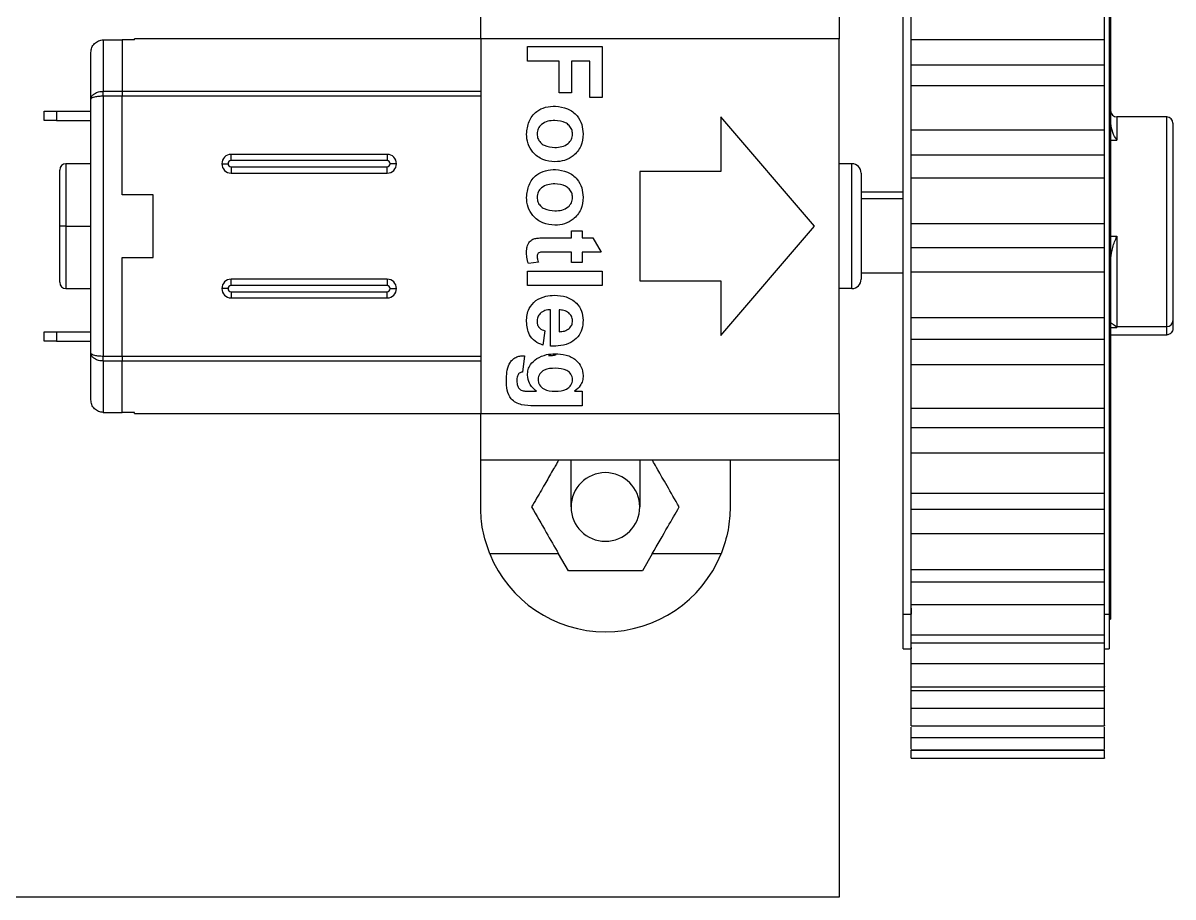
# Model space of a CAD drawing. Extents: x 1562220 to 1629450, y 100537 to 109840.
# Drawn here: x 1626443.23 to 1626480.1, y 100971.45 to 100999.46 of the extents above; entities that cross this region are included whole.
import ezdxf

# ---------------------------------------------------------------- set-up
doc = ezdxf.new("R2010")
doc.units = 0
doc.header["$LTSCALE"] = 1500
doc.header["$MEASUREMENT"] = 0
doc.layers.get('0').update_dxf_attribs({"linetype": 'CONTINUOUS'})

# ---------------------------------------------------------------- blocks, each defined once
blk = doc.blocks.new('robot')
at = {"color": 7, "linetype": 'Continuous', "lineweight": 25}
for p, q in [((1626371.47, 100587.979), (1626371.47, 100613.969)), ((1626378.07, 100613.969), (1626378.07, 100587.979)), ((1626378.12, 100613.019), (1626378.12, 100588.851)), ((1626357.92, 100606.419), (1626357.92, 100607.919)), ((1626369.42, 100607.919), (1626369.42, 100606.419)), ((1626345.82, 100606.389), (1626345.82, 100604.742)), ((1626345.82, 100606.389), (1626346.42, 100606.389)), ((1626346.42, 100606.389), (1626346.42, 100604.742)), ((1626346.82, 100606.389), (1626346.42, 100606.389)), ((1626357.92, 100606.419), (1626346.82, 100606.419)), ((1626346.82, 100606.389), (1626346.82, 100606.419)), ((1626357.92, 100606.419), (1626357.92, 100594.419)), ((1626369.42, 100606.419), (1626357.92, 100606.419)), ((1626369.42, 100594.419), (1626369.42, 100606.419)), ((1626371.72, 100606.404), (1626377.92, 100606.404)), ((1626345.42, 100604.484), (1626345.42, 100605.987)), ((1626359.42, 100606.173), (1626361.82, 100606.173)), ((1626359.42, 100605.712), (1626359.42, 100606.173)), ((1626361.82, 100606.173), (1626361.82, 100604.542)), ((1626360.436, 100605.712), (1626359.42, 100605.712)), ((1626360.436, 100604.696), (1626360.436, 100605.712)), ((1626361.42, 100605.712), (1626360.836, 100605.712)), ((1626360.836, 100605.712), (1626360.836, 100604.696)), ((1626361.42, 100604.542), (1626361.42, 100605.712)), ((1626371.72, 100605.591), (1626377.92, 100605.591)), ((1626345.82, 100604.583), (1626345.82, 100604.742)), ((1626345.82, 100604.742), (1626346.42, 100604.742)), ((1626346.42, 100604.742), (1626346.42, 100604.583)), ((1626371.72, 100604.931), (1626377.92, 100604.931)), ((1626345.42, 100604.484), (1626345.431, 100604.545)), ((1626345.431, 100604.508), (1626345.42, 100604.484)), ((1626345.42, 100604.484), (1626345.431, 100604.508)), ((1626345.42, 100596.354), (1626345.42, 100604.484)), ((1626345.82, 100604.583), (1626345.82, 100596.255)), ((1626346.42, 100604.583), (1626345.82, 100604.583)), ((1626346.42, 100601.419), (1626346.42, 100604.583)), ((1626360.836, 100604.696), (1626360.436, 100604.696)), ((1626361.82, 100604.542), (1626361.42, 100604.542)), ((1626343.92, 100603.808), (1626343.92, 100604.108)), ((1626343.92, 100604.108), (1626344.32, 100604.108)), ((1626344.32, 100604.108), (1626344.32, 100603.808)), ((1626344.32, 100604.108), (1626345.42, 100604.108)), ((1626344.32, 100603.808), (1626343.92, 100603.808)), ((1626344.32, 100603.808), (1626345.42, 100603.808)), ((1626365.62, 100603.919), (1626365.62, 100602.169)), ((1626368.62, 100600.419), (1626365.62, 100603.919)), ((1626379.92, 100603.919), (1626378.32, 100603.919)), ((1626380.12, 100603.719), (1626380.12, 100597.39)), ((1626371.72, 100603.502), (1626377.92, 100603.502)), ((1626354.92, 100602.719), (1626349.92, 100602.719)), ((1626349.92, 100602.519), (1626349.92, 100602.719)), ((1626354.92, 100602.519), (1626349.92, 100602.519)), ((1626354.92, 100602.719), (1626354.92, 100602.519)), ((1626371.72, 100602.7), (1626377.92, 100602.7)), ((1626344.42, 100600.419), (1626344.42, 100602.219)), ((1626345.42, 100602.419), (1626344.62, 100602.419)), ((1626349.62, 100602.419), (1626349.82, 100602.419)), ((1626349.92, 100602.319), (1626354.92, 100602.319)), ((1626349.92, 100602.319), (1626349.92, 100602.119)), ((1626354.92, 100602.119), (1626354.92, 100602.319)), ((1626355.22, 100602.419), (1626355.02, 100602.419)), ((1626363.02, 100602.169), (1626363.02, 100598.669)), ((1626365.62, 100602.169), (1626363.02, 100602.169)), ((1626369.82, 100602.419), (1626369.42, 100602.419)), ((1626369.82, 100598.419), (1626369.82, 100602.419)), ((1626349.92, 100602.119), (1626354.92, 100602.119)), ((1626370.12, 100602.119), (1626370.12, 100598.719)), ((1626371.72, 100601.966), (1626377.92, 100601.966)), ((1626347.42, 100601.419), (1626346.42, 100601.419)), ((1626347.42, 100599.419), (1626347.42, 100601.419)), ((1626370.12, 100601.522), (1626371.47, 100601.522)), ((1626370.12, 100601.307), (1626371.47, 100601.307)), ((1626344.62, 100600.419), (1626344.42, 100600.419)), ((1626344.42, 100598.619), (1626344.42, 100600.419)), ((1626344.62, 100600.419), (1626345.42, 100600.419)), ((1626365.62, 100596.919), (1626368.62, 100600.419)), ((1626371.72, 100600.501), (1626377.92, 100600.501)), ((1626360.059, 100600.05), (1626360.836, 100600.05)), ((1626360.836, 100600.05), (1626360.836, 100600.265)), ((1626360.836, 100600.265), (1626361.174, 100600.265)), ((1626361.174, 100600.265), (1626361.174, 100600.05)), ((1626361.174, 100600.05), (1626361.512, 100600.05)), ((1626361.512, 100600.05), (1626361.789, 100599.589)), ((1626378.32, 100600.094), (1626378.32, 100597.206)), ((1626360.836, 100599.589), (1626360.082, 100599.589)), ((1626360.836, 100599.25), (1626360.836, 100599.589)), ((1626361.174, 100599.589), (1626361.174, 100599.25)), ((1626361.789, 100599.589), (1626361.174, 100599.589)), ((1626371.72, 100599.736), (1626377.92, 100599.736)), ((1626346.42, 100599.419), (1626347.42, 100599.419)), ((1626346.42, 100596.255), (1626346.42, 100599.419)), ((1626359.772, 100599.265), (1626359.45, 100599.219)), ((1626361.174, 100599.25), (1626360.836, 100599.25)), ((1626359.42, 100598.973), (1626361.82, 100598.973)), ((1626359.42, 100598.512), (1626359.42, 100598.973)), ((1626361.82, 100598.973), (1626361.82, 100598.512)), ((1626370.12, 100598.919), (1626371.47, 100598.919)), ((1626371.72, 100598.952), (1626377.92, 100598.952)), ((1626354.92, 100598.719), (1626349.92, 100598.719)), ((1626349.92, 100598.519), (1626349.92, 100598.719)), ((1626354.92, 100598.519), (1626349.92, 100598.519)), ((1626354.92, 100598.719), (1626354.92, 100598.519)), ((1626361.82, 100598.512), (1626359.42, 100598.512)), ((1626363.02, 100598.669), (1626365.62, 100598.669)), ((1626365.62, 100598.669), (1626365.62, 100596.919)), ((1626344.62, 100598.419), (1626345.42, 100598.419)), ((1626349.82, 100598.419), (1626349.62, 100598.419)), ((1626349.92, 100598.319), (1626354.92, 100598.319)), ((1626349.92, 100598.319), (1626349.92, 100598.119)), ((1626349.92, 100598.119), (1626354.92, 100598.119)), ((1626354.92, 100598.119), (1626354.92, 100598.319)), ((1626355.02, 100598.419), (1626355.22, 100598.419)), ((1626369.82, 100598.419), (1626369.42, 100598.419)), ((1626360.159, 100596.573), (1626360.159, 100597.742)), ((1626360.436, 100597.734), (1626360.436, 100597.035)), ((1626371.72, 100597.497), (1626377.92, 100597.497)), ((1626380.12, 100597.39), (1626380.12, 100597.14)), ((1626343.92, 100596.73), (1626343.92, 100597.03)), ((1626343.92, 100597.03), (1626344.32, 100597.03)), ((1626344.32, 100597.03), (1626344.32, 100596.73)), ((1626344.32, 100597.03), (1626345.42, 100597.03)), ((1626359.974, 100597.065), (1626359.912, 100596.604)), ((1626378.32, 100597.206), (1626379.92, 100597.206)), ((1626378.32, 100597.206), (1626378.32, 100597.175)), ((1626379.92, 100596.937), (1626379.92, 100597.206)), ((1626344.32, 100596.73), (1626343.92, 100596.73)), ((1626344.32, 100596.73), (1626345.42, 100596.73)), ((1626371.72, 100596.795), (1626377.92, 100596.795)), ((1626378.12, 100596.937), (1626379.92, 100596.937)), ((1626345.42, 100596.354), (1626345.431, 100596.331)), ((1626345.431, 100596.294), (1626345.42, 100596.354)), ((1626345.42, 100594.851), (1626345.42, 100596.354)), ((1626345.82, 100596.255), (1626346.42, 100596.255)), ((1626345.82, 100596.097), (1626345.82, 100596.255)), ((1626346.42, 100596.255), (1626346.42, 100596.097)), ((1626359.328, 100596.265), (1626359.266, 100595.742)), ((1626346.42, 100596.097), (1626345.82, 100596.097)), ((1626345.82, 100596.097), (1626345.82, 100594.45)), ((1626346.42, 100594.45), (1626346.42, 100596.097)), ((1626371.72, 100595.984), (1626377.92, 100595.984)), ((1626359.461, 100595.127), (1626359.713, 100595.127)), ((1626360.933, 100595.127), (1626361.174, 100595.127)), ((1626361.174, 100595.127), (1626361.174, 100594.665)), ((1626345.82, 100594.45), (1626346.42, 100594.45)), ((1626346.82, 100594.45), (1626346.42, 100594.45)), ((1626346.82, 100594.419), (1626346.82, 100594.45)), ((1626346.82, 100594.419), (1626357.92, 100594.419)), ((1626357.92, 100594.419), (1626369.42, 100594.419)), ((1626357.92, 100592.919), (1626357.92, 100594.419)), ((1626361.174, 100594.665), (1626359.623, 100594.665)), ((1626369.42, 100594.419), (1626369.42, 100592.919)), ((1626371.72, 100594.587), (1626377.92, 100594.587)), ((1626371.72, 100593.969), (1626377.92, 100593.969)), ((1626369.42, 100592.919), (1626357.92, 100592.919)), ((1626357.92, 100591.419), (1626357.92, 100592.919)), ((1626360.82, 100591.419), (1626360.82, 100592.919)), ((1626363.02, 100592.919), (1626363.02, 100591.419)), ((1626365.92, 100592.919), (1626365.92, 100591.419)), ((1626369.42, 100592.919), (1626369.42, 100578.919)), ((1626371.72, 100593.159), (1626377.92, 100593.159)), ((1626371.72, 100591.865), (1626377.92, 100591.865)), ((1626371.72, 100591.351), (1626377.92, 100591.351)), ((1626371.72, 100590.567), (1626377.92, 100590.567)), ((1626360.419, 100589.919), (1626358.212, 100589.919)), ((1626360.737, 100589.369), (1626360.419, 100589.919)), ((1626363.421, 100589.919), (1626363.104, 100589.369)), ((1626365.628, 100589.919), (1626363.421, 100589.919)), ((1626363.104, 100589.369), (1626360.737, 100589.369)), ((1626371.72, 100589.417), (1626377.92, 100589.417)), ((1626371.72, 100589.025), (1626377.92, 100589.025)), ((1626378.07, 100588.851), (1626378.12, 100588.851)), ((1626378.12, 100588.851), (1626378.12, 100587.819)), ((1626371.72, 100588.292), (1626377.92, 100588.292)), ((1626371.72, 100588.176), (1626371.72, 100587.979)), ((1626371.72, 100587.979), (1626371.72, 100588.153)), ((1626371.47, 100587.979), (1626371.72, 100587.979)), ((1626371.47, 100586.869), (1626371.47, 100587.979)), ((1626378.07, 100587.979), (1626378.07, 100586.869)), ((1626378.07, 100587.819), (1626378.12, 100587.819)), ((1626371.72, 100587.323), (1626377.92, 100587.323)), ((1626371.72, 100587.065), (1626377.92, 100587.065)), ((1626371.47, 100586.869), (1626371.72, 100586.869)), ((1626371.72, 100586.916), (1626371.72, 100586.869)), ((1626371.72, 100586.869), (1626371.72, 100586.899)), ((1626377.92, 100586.869), (1626378.07, 100586.869)), ((1626371.72, 100586.407), (1626377.92, 100586.407)), ((1626371.72, 100585.654), (1626377.92, 100585.654)), ((1626371.72, 100585.534), (1626377.92, 100585.534)), ((1626371.72, 100584.972), (1626377.92, 100584.972)), ((1626371.72, 100584.406), (1626377.92, 100584.406)), ((1626371.72, 100584.034), (1626377.92, 100584.034)), ((1626371.72, 100583.636), (1626377.92, 100583.636)), ((1626371.72, 100583.622), (1626377.92, 100583.622)), ((1626371.72, 100583.369), (1626377.92, 100583.369)), ((1626369.42, 100578.919), (1626309.42, 100578.919))]:
    blk.add_line(p, q, dxfattribs=at)
at = {"color": 8, "linetype": 'Continuous', "lineweight": 25}
for p, q in [((1626346.42, 100604.742), (1626357.92, 100604.742)), ((1626357.92, 100604.583), (1626346.42, 100604.583)), ((1626378.32, 100603.919), (1626378.32, 100603.178)), ((1626379.92, 100597.206), (1626379.92, 100603.919)), ((1626378.12, 100603.178), (1626378.32, 100603.178)), ((1626344.62, 100602.419), (1626344.62, 100600.419)), ((1626344.62, 100600.419), (1626344.62, 100598.419)), ((1626378.12, 100600.094), (1626378.32, 100600.094)), ((1626378.12, 100597.175), (1626378.32, 100597.175)), ((1626346.42, 100596.255), (1626357.92, 100596.255)), ((1626357.92, 100596.097), (1626346.42, 100596.097)), ((1626377.92, 100587.979), (1626378.07, 100587.979))]:
    blk.add_line(p, q, dxfattribs=at)
at = {"color": 7, "linetype": 'Continuous', "lineweight": 25}
for centre, radius, start, end in [((1626378.32, 100604.119), 0.2, 180, 270), ((1626379.92, 100603.719), 0.2, 0, 90), ((1626349.92, 100602.419), 0.3, 90, 180), ((1626349.92, 100602.419), 0.1, 90, 180), ((1626354.92, 100602.419), 0.3, 270, 90), ((1626354.92, 100602.419), 0.1, 0, 90), ((1626344.62, 100602.219), 0.2, 90, 180), ((1626349.92, 100602.419), 0.3, 180, 270), ((1626349.92, 100602.419), 0.1, 180, 270), ((1626354.92, 100602.419), 0.1, 270, 0), ((1626369.82, 100602.119), 0.3, 0, 90), ((1626344.62, 100598.619), 0.2, 180, 270), ((1626349.92, 100598.419), 0.3, 90, 180), ((1626349.92, 100598.419), 0.1, 90, 180), ((1626354.92, 100598.419), 0.3, 270, 90), ((1626354.92, 100598.419), 0.1, 0, 90), ((1626369.82, 100598.719), 0.3, 270, 0), ((1626349.92, 100598.419), 0.3, 180, 270), ((1626349.92, 100598.419), 0.1, 180, 270), ((1626354.92, 100598.419), 0.1, 270, 0), ((1626379.928, 100597.398), 0.192, 267.6583, 357.455), ((1626361.92, 100591.419), 1.1, 0, 180), ((1626361.92, 100591.419), 1.1, 180, 270), ((1626361.92, 100591.419), 1.1, 270, 0), ((1626361.92, 100591.419), 4, 202.0243, 337.9757)]:
    blk.add_arc(centre, radius, start, end, dxfattribs=at)
for points, knots in [([(1626371.72, 100606.404), (1626371.72, 100606.557), (1626371.72, 100606.848), (1626371.72, 100607.242), (1626371.72, 100607.545), (1626371.72, 100607.68), (1626371.72, 100607.751)], [0, 0, 0, 0, 0.291892, 0.55548, 0.766824, 1, 1, 1, 1]), ([(1626377.92, 100606.404), (1626377.92, 100606.557), (1626377.92, 100606.848), (1626377.92, 100607.242), (1626377.92, 100607.545), (1626377.92, 100607.68), (1626377.92, 100607.751)], [0, 0, 0, 0, 0.291892, 0.55548, 0.766824, 1, 1, 1, 1]), ([(1626345.42, 100605.987), (1626345.426, 100606.04), (1626345.439, 100606.145), (1626345.53, 100606.279), (1626345.641, 100606.352), (1626345.741, 100606.385), (1626345.794, 100606.387), (1626345.82, 100606.389)], [0, 0, 0, 0, 0.250188, 0.49921, 0.748363, 0.87417, 1, 1, 1, 1]), ([(1626371.72, 100605.591), (1626371.72, 100605.735), (1626371.72, 100606.007), (1626371.72, 100606.278), (1626371.72, 100606.404)], [0, 0, 0, 0, 0.533277, 1, 1, 1, 1]), ([(1626377.92, 100605.591), (1626377.92, 100605.735), (1626377.92, 100606.007), (1626377.92, 100606.278), (1626377.92, 100606.404)], [0, 0, 0, 0, 0.533277, 1, 1, 1, 1]), ([(1626371.72, 100604.931), (1626371.72, 100605.039), (1626371.72, 100605.223), (1626371.72, 100605.482), (1626371.72, 100605.591)], [0, 0, 0, 0, 0.58363, 1, 1, 1, 1]), ([(1626377.92, 100604.931), (1626377.92, 100605.039), (1626377.92, 100605.223), (1626377.92, 100605.482), (1626377.92, 100605.591)], [0, 0, 0, 0, 0.58363, 1, 1, 1, 1]), ([(1626371.72, 100603.502), (1626371.72, 100603.649), (1626371.72, 100603.929), (1626371.72, 100604.339), (1626371.72, 100604.676), (1626371.72, 100604.843), (1626371.72, 100604.931)], [0, 0, 0, 0, 0.291891, 0.55548, 0.766823, 1, 1, 1, 1]), ([(1626377.92, 100603.502), (1626377.92, 100603.649), (1626377.92, 100603.929), (1626377.92, 100604.339), (1626377.92, 100604.676), (1626377.92, 100604.843), (1626377.92, 100604.931)], [0, 0, 0, 0, 0.291891, 0.55548, 0.766823, 1, 1, 1, 1]), ([(1626359.389, 100603.372), (1626359.405, 100603.508), (1626359.436, 100603.779), (1626359.675, 100604.098), (1626360.001, 100604.248), (1626360.214, 100604.26), (1626360.322, 100604.265)], [0, 0, 0, 0, 0.280116, 0.558835, 0.779041, 1, 1, 1, 1]), ([(1626360.322, 100604.265), (1626360.452, 100604.249), (1626360.714, 100604.216), (1626361.018, 100603.988), (1626361.18, 100603.684), (1626361.197, 100603.478), (1626361.205, 100603.375)], [0, 0, 0, 0, 0.279957, 0.559137, 0.779395, 1, 1, 1, 1]), ([(1626360.297, 100603.804), (1626360.222, 100603.8), (1626360.072, 100603.794), (1626359.879, 100603.702), (1626359.749, 100603.549), (1626359.735, 100603.431), (1626359.728, 100603.372)], [0, 0, 0, 0, 0.28102, 0.560461, 0.78039, 1, 1, 1, 1]), ([(1626360.866, 100603.372), (1626360.861, 100603.422), (1626360.852, 100603.523), (1626360.763, 100603.649), (1626360.589, 100603.783), (1626360.417, 100603.795), (1626360.297, 100603.804)], [0, 0, 0, 0, 0.186987, 0.373882, 0.561024, 1, 1, 1, 1]), ([(1626378.32, 100603.178), (1626378.271, 100603.254), (1626378.173, 100603.406), (1626378.138, 100603.615), (1626378.12, 100603.719)], [0, 0, 0, 0, 0.500465, 1, 1, 1, 1]), ([(1626360.302, 100602.481), (1626360.168, 100602.494), (1626359.9, 100602.52), (1626359.595, 100602.757), (1626359.415, 100603.056), (1626359.398, 100603.267), (1626359.389, 100603.372)], [0, 0, 0, 0, 0.2799208, 0.559363, 0.7795163, 1, 1, 1, 1]), ([(1626359.728, 100603.372), (1626359.733, 100603.322), (1626359.743, 100603.221), (1626359.832, 100603.095), (1626360.009, 100602.963), (1626360.18, 100602.951), (1626360.3, 100602.942)], [0, 0, 0, 0, 0.186928, 0.373825, 0.560975, 1, 1, 1, 1]), ([(1626360.3, 100602.942), (1626360.375, 100602.946), (1626360.524, 100602.953), (1626360.716, 100603.045), (1626360.845, 100603.196), (1626360.859, 100603.314), (1626360.866, 100603.372)], [0, 0, 0, 0, 0.281042, 0.560547, 0.780411, 1, 1, 1, 1]), ([(1626361.205, 100603.375), (1626361.192, 100603.241), (1626361.165, 100602.973), (1626360.92, 100602.675), (1626360.617, 100602.504), (1626360.407, 100602.489), (1626360.302, 100602.481)], [0, 0, 0, 0, 0.279812, 0.559105, 0.779367, 1, 1, 1, 1]), ([(1626371.72, 100602.7), (1626371.72, 100602.849), (1626371.72, 100603.128), (1626371.72, 100603.383), (1626371.72, 100603.502)], [0, 0, 0, 0, 0.533277, 1, 1, 1, 1]), ([(1626377.92, 100602.7), (1626377.92, 100602.849), (1626377.92, 100603.128), (1626377.92, 100603.383), (1626377.92, 100603.502)], [0, 0, 0, 0, 0.533277, 1, 1, 1, 1]), ([(1626371.72, 100601.966), (1626371.72, 100602.094), (1626371.72, 100602.313), (1626371.72, 100602.586), (1626371.72, 100602.7)], [0, 0, 0, 0, 0.583633, 1, 1, 1, 1]), ([(1626377.92, 100601.966), (1626377.92, 100602.094), (1626377.92, 100602.313), (1626377.92, 100602.586), (1626377.92, 100602.7)], [0, 0, 0, 0, 0.583633, 1, 1, 1, 1]), ([(1626359.389, 100601.341), (1626359.405, 100601.477), (1626359.436, 100601.748), (1626359.675, 100602.068), (1626360.001, 100602.217), (1626360.214, 100602.229), (1626360.322, 100602.235)], [0, 0, 0, 0, 0.280116, 0.558834, 0.779041, 1, 1, 1, 1]), ([(1626360.322, 100602.235), (1626360.452, 100602.218), (1626360.714, 100602.185), (1626361.018, 100601.957), (1626361.18, 100601.653), (1626361.197, 100601.447), (1626361.205, 100601.344)], [0, 0, 0, 0, 0.279957, 0.559137, 0.779393, 1, 1, 1, 1]), ([(1626360.297, 100601.773), (1626360.222, 100601.77), (1626360.072, 100601.763), (1626359.879, 100601.671), (1626359.749, 100601.519), (1626359.735, 100601.4), (1626359.728, 100601.341)], [0, 0, 0, 0, 0.281018, 0.560459, 0.780391, 1, 1, 1, 1]), ([(1626360.866, 100601.341), (1626360.861, 100601.392), (1626360.852, 100601.492), (1626360.763, 100601.618), (1626360.589, 100601.752), (1626360.417, 100601.765), (1626360.297, 100601.773)], [0, 0, 0, 0, 0.186991, 0.373881, 0.561026, 1, 1, 1, 1]), ([(1626371.72, 100600.501), (1626371.72, 100600.637), (1626371.72, 100600.897), (1626371.72, 100601.309), (1626371.72, 100601.671), (1626371.72, 100601.865), (1626371.72, 100601.966)], [0, 0, 0, 0, 0.291892, 0.55548, 0.766821, 1, 1, 1, 1]), ([(1626377.92, 100600.501), (1626377.92, 100600.637), (1626377.92, 100600.897), (1626377.92, 100601.309), (1626377.92, 100601.671), (1626377.92, 100601.865), (1626377.92, 100601.966)], [0, 0, 0, 0, 0.291892, 0.55548, 0.766821, 1, 1, 1, 1]), ([(1626360.302, 100600.45), (1626360.168, 100600.463), (1626359.9, 100600.49), (1626359.595, 100600.726), (1626359.415, 100601.026), (1626359.398, 100601.236), (1626359.389, 100601.341)], [0, 0, 0, 0, 0.27992, 0.559361, 0.779517, 1, 1, 1, 1]), ([(1626359.728, 100601.341), (1626359.733, 100601.291), (1626359.743, 100601.191), (1626359.832, 100601.064), (1626360.009, 100600.932), (1626360.18, 100600.92), (1626360.3, 100600.912)], [0, 0, 0, 0, 0.186924, 0.373821, 0.560975, 1, 1, 1, 1]), ([(1626360.3, 100600.912), (1626360.375, 100600.915), (1626360.524, 100600.922), (1626360.716, 100601.014), (1626360.845, 100601.165), (1626360.859, 100601.283), (1626360.866, 100601.341)], [0, 0, 0, 0, 0.281042, 0.560547, 0.780411, 1, 1, 1, 1]), ([(1626361.205, 100601.344), (1626361.192, 100601.21), (1626361.165, 100600.943), (1626360.92, 100600.644), (1626360.617, 100600.473), (1626360.407, 100600.458), (1626360.302, 100600.45)], [0, 0, 0, 0, 0.279812, 0.559106, 0.779367, 1, 1, 1, 1]), ([(1626371.72, 100599.736), (1626371.72, 100599.884), (1626371.72, 100600.162), (1626371.72, 100600.393), (1626371.72, 100600.501)], [0, 0, 0, 0, 0.53328, 1, 1, 1, 1]), ([(1626377.92, 100599.736), (1626377.92, 100599.884), (1626377.92, 100600.162), (1626377.92, 100600.393), (1626377.92, 100600.501)], [0, 0, 0, 0, 0.53328, 1, 1, 1, 1]), ([(1626359.389, 100599.59), (1626359.394, 100599.648), (1626359.402, 100599.763), (1626359.47, 100599.915), (1626359.592, 100600.008), (1626359.682, 100600.026), (1626359.726, 100600.035)], [0, 0, 0, 0, 0.2805668, 0.5603984, 0.7794784, 1, 1, 1, 1]), ([(1626359.726, 100600.035), (1626359.788, 100600.041), (1626359.899, 100600.051), (1626360.01, 100600.05), (1626360.059, 100600.05)], [0, 0, 0, 0, 0.559837, 1, 1, 1, 1]), ([(1626378.12, 100599.374), (1626378.138, 100599.496), (1626378.173, 100599.742), (1626378.271, 100599.977), (1626378.32, 100600.094)], [0, 0, 0, 0, 0.499534, 1, 1, 1, 1]), ([(1626359.45, 100599.219), (1626359.43, 100599.287), (1626359.394, 100599.409), (1626359.391, 100599.535), (1626359.389, 100599.59)], [0, 0, 0, 0, 0.559735, 1, 1, 1, 1]), ([(1626360.082, 100599.589), (1626360.011, 100599.588), (1626359.922, 100599.587), (1626359.813, 100599.583), (1626359.765, 100599.556), (1626359.733, 100599.511), (1626359.729, 100599.475), (1626359.728, 100599.457)], [0, 0, 0, 0, 0.501062, 0.626252, 0.750889, 0.87535, 1, 1, 1, 1]), ([(1626371.72, 100598.952), (1626371.72, 100599.095), (1626371.72, 100599.342), (1626371.72, 100599.62), (1626371.72, 100599.736)], [0, 0, 0, 0, 0.583634, 1, 1, 1, 1]), ([(1626377.92, 100598.952), (1626377.92, 100599.095), (1626377.92, 100599.342), (1626377.92, 100599.62), (1626377.92, 100599.736)], [0, 0, 0, 0, 0.583634, 1, 1, 1, 1]), ([(1626359.728, 100599.457), (1626359.732, 100599.42), (1626359.741, 100599.355), (1626359.762, 100599.293), (1626359.772, 100599.265)], [0, 0, 0, 0, 0.5595201, 1, 1, 1, 1]), ([(1626371.72, 100597.497), (1626371.72, 100597.619), (1626371.72, 100597.85), (1626371.72, 100598.251), (1626371.72, 100598.625), (1626371.72, 100598.839), (1626371.72, 100598.952)], [0, 0, 0, 0, 0.291894, 0.555481, 0.766822, 1, 1, 1, 1]), ([(1626377.92, 100597.497), (1626377.92, 100597.619), (1626377.92, 100597.85), (1626377.92, 100598.251), (1626377.92, 100598.625), (1626377.92, 100598.839), (1626377.92, 100598.952)], [0, 0, 0, 0, 0.291894, 0.555481, 0.766822, 1, 1, 1, 1]), ([(1626359.686, 100598.032), (1626359.79, 100598.089), (1626359.978, 100598.192), (1626360.19, 100598.2), (1626360.284, 100598.204)], [0, 0, 0, 0, 0.558867, 1, 1, 1, 1]), ([(1626360.284, 100598.204), (1626360.413, 100598.196), (1626360.67, 100598.18), (1626360.986, 100597.987), (1626361.177, 100597.707), (1626361.196, 100597.505), (1626361.205, 100597.403)], [0, 0, 0, 0, 0.280672, 0.559816, 0.779795, 1, 1, 1, 1]), ([(1626359.389, 100597.361), (1626359.4, 100597.507), (1626359.419, 100597.769), (1626359.604, 100597.952), (1626359.686, 100598.032)], [0, 0, 0, 0, 0.560393, 1, 1, 1, 1]), ([(1626360.159, 100597.742), (1626360.098, 100597.737), (1626359.978, 100597.727), (1626359.831, 100597.636), (1626359.741, 100597.504), (1626359.732, 100597.409), (1626359.728, 100597.362)], [0, 0, 0, 0, 0.280702, 0.5598, 0.779806, 1, 1, 1, 1]), ([(1626360.75, 100597.636), (1626360.696, 100597.67), (1626360.599, 100597.73), (1626360.486, 100597.733), (1626360.436, 100597.734)], [0, 0, 0, 0, 0.55827, 1, 1, 1, 1]), ([(1626359.912, 100596.604), (1626359.827, 100596.641), (1626359.657, 100596.714), (1626359.43, 100596.973), (1626359.405, 100597.214), (1626359.389, 100597.361)], [0, 0, 0, 0, 0.281015, 0.561355, 1, 1, 1, 1]), ([(1626359.728, 100597.362), (1626359.731, 100597.322), (1626359.737, 100597.244), (1626359.82, 100597.123), (1626359.916, 100597.087), (1626359.974, 100597.065)], [0, 0, 0, 0, 0.280631, 0.560617, 1, 1, 1, 1]), ([(1626361.205, 100597.403), (1626361.198, 100597.308), (1626361.185, 100597.118), (1626361.045, 100596.861), (1626360.806, 100596.669), (1626360.494, 100596.579), (1626360.27, 100596.575), (1626360.159, 100596.573)], [0, 0, 0, 0, 0.186765, 0.373081, 0.559382, 0.779373, 1, 1, 1, 1]), ([(1626360.436, 100597.035), (1626360.494, 100597.039), (1626360.609, 100597.047), (1626360.756, 100597.124), (1626360.851, 100597.246), (1626360.861, 100597.337), (1626360.866, 100597.383)], [0, 0, 0, 0, 0.280951, 0.560289, 0.780239, 1, 1, 1, 1]), ([(1626360.866, 100597.383), (1626360.86, 100597.438), (1626360.849, 100597.535), (1626360.781, 100597.605), (1626360.75, 100597.636)], [0, 0, 0, 0, 0.55889, 1, 1, 1, 1]), ([(1626371.72, 100596.795), (1626371.72, 100596.937), (1626371.72, 100597.204), (1626371.72, 100597.404), (1626371.72, 100597.497)], [0, 0, 0, 0, 0.533284, 1, 1, 1, 1]), ([(1626377.92, 100596.795), (1626377.92, 100596.937), (1626377.92, 100597.204), (1626377.92, 100597.404), (1626377.92, 100597.497)], [0, 0, 0, 0, 0.533284, 1, 1, 1, 1]), ([(1626378.32, 100597.175), (1626378.271, 100597.214), (1626378.173, 100597.293), (1626378.138, 100597.311), (1626378.12, 100597.32)], [0, 0, 0, 0, 0.500465, 1, 1, 1, 1]), ([(1626380.12, 100597.14), (1626380.117, 100597.114), (1626380.111, 100597.062), (1626380.066, 100596.994), (1626380.011, 100596.956), (1626379.96, 100596.939), (1626379.933, 100596.938), (1626379.92, 100596.937)], [0, 0, 0, 0, 0.250407, 0.499301, 0.748436, 0.874325, 1, 1, 1, 1]), ([(1626371.72, 100595.984), (1626371.72, 100596.139), (1626371.72, 100596.406), (1626371.72, 100596.68), (1626371.72, 100596.795)], [0, 0, 0, 0, 0.583633, 1, 1, 1, 1]), ([(1626377.92, 100595.984), (1626377.92, 100596.139), (1626377.92, 100596.406), (1626377.92, 100596.68), (1626377.92, 100596.795)], [0, 0, 0, 0, 0.583633, 1, 1, 1, 1]), ([(1626358.743, 100595.473), (1626358.746, 100595.562), (1626358.752, 100595.741), (1626358.806, 100595.964), (1626358.909, 100596.114), (1626359.013, 100596.201), (1626359.138, 100596.258), (1626359.228, 100596.264), (1626359.273, 100596.267)], [0, 0, 0, 0, 0.2504093, 0.5000897, 0.6250886, 0.750109, 0.8749825, 1, 1, 1, 1]), ([(1626359.273, 100596.267), (1626359.283, 100596.267), (1626359.301, 100596.266), (1626359.32, 100596.266), (1626359.328, 100596.265)], [0, 0, 0, 0, 0.560018, 1, 1, 1, 1]), ([(1626359.718, 100596.174), (1626359.821, 100596.225), (1626360.006, 100596.317), (1626360.212, 100596.324), (1626360.302, 100596.327)], [0, 0, 0, 0, 0.559005, 1, 1, 1, 1]), ([(1626360.302, 100596.327), (1626360.422, 100596.321), (1626360.662, 100596.31), (1626360.97, 100596.16), (1626361.172, 100595.912), (1626361.194, 100595.723), (1626361.205, 100595.629)], [0, 0, 0, 0, 0.281085, 0.560494, 0.780305, 1, 1, 1, 1]), ([(1626359.42, 100595.646), (1626359.424, 100595.705), (1626359.433, 100595.823), (1626359.524, 100596.021), (1626359.644, 100596.116), (1626359.718, 100596.174)], [0, 0, 0, 0, 0.280554, 0.560791, 1, 1, 1, 1]), ([(1626371.72, 100594.587), (1626371.72, 100594.69), (1626371.72, 100594.885), (1626371.72, 100595.263), (1626371.72, 100595.638), (1626371.72, 100595.865), (1626371.72, 100595.984)], [0, 0, 0, 0, 0.2918935, 0.5554822, 0.7668215, 1, 1, 1, 1]), ([(1626377.92, 100594.587), (1626377.92, 100594.69), (1626377.92, 100594.885), (1626377.92, 100595.263), (1626377.92, 100595.638), (1626377.92, 100595.865), (1626377.92, 100595.984)], [0, 0, 0, 0, 0.2918935, 0.5554822, 0.7668215, 1, 1, 1, 1]), ([(1626359.134, 100595.685), (1626359.115, 100595.651), (1626359.083, 100595.589), (1626359.082, 100595.52), (1626359.082, 100595.49)], [0, 0, 0, 0, 0.558054, 1, 1, 1, 1]), ([(1626359.266, 100595.742), (1626359.238, 100595.738), (1626359.189, 100595.731), (1626359.15, 100595.699), (1626359.134, 100595.685)], [0, 0, 0, 0, 0.561341, 1, 1, 1, 1]), ([(1626359.713, 100595.127), (1626359.623, 100595.205), (1626359.462, 100595.345), (1626359.433, 100595.554), (1626359.42, 100595.646)], [0, 0, 0, 0, 0.560264, 1, 1, 1, 1]), ([(1626360.319, 100595.865), (1626360.193, 100595.861), (1626360.003, 100595.853), (1626359.826, 100595.714), (1626359.767, 100595.603), (1626359.761, 100595.541), (1626359.759, 100595.51)], [0, 0, 0, 0, 0.499689, 0.749163, 0.874558, 1, 1, 1, 1]), ([(1626359.759, 100595.51), (1626359.761, 100595.479), (1626359.765, 100595.416), (1626359.82, 100595.302), (1626359.987, 100595.148), (1626360.179, 100595.135), (1626360.307, 100595.127)], [0, 0, 0, 0, 0.125709, 0.251349, 0.501365, 1, 1, 1, 1]), ([(1626360.307, 100595.127), (1626360.436, 100595.133), (1626360.63, 100595.143), (1626360.804, 100595.293), (1626360.86, 100595.408), (1626360.864, 100595.471), (1626360.866, 100595.503)], [0, 0, 0, 0, 0.499202, 0.74882, 0.874371, 1, 1, 1, 1]), ([(1626360.866, 100595.503), (1626360.864, 100595.533), (1626360.859, 100595.595), (1626360.805, 100595.707), (1626360.633, 100595.85), (1626360.445, 100595.859), (1626360.319, 100595.865)], [0, 0, 0, 0, 0.1255721, 0.2510773, 0.5006332, 1, 1, 1, 1]), ([(1626361.205, 100595.629), (1626361.201, 100595.573), (1626361.193, 100595.462), (1626361.109, 100595.278), (1626360.999, 100595.184), (1626360.933, 100595.127)], [0, 0, 0, 0, 0.2804223, 0.5607111, 1, 1, 1, 1]), ([(1626359.623, 100594.665), (1626359.492, 100594.665), (1626359.233, 100594.665), (1626358.882, 100594.84), (1626358.755, 100595.166), (1626358.747, 100595.37), (1626358.743, 100595.473)], [0, 0, 0, 0, 0.28171, 0.558667, 0.778691, 1, 1, 1, 1]), ([(1626359.082, 100595.49), (1626359.082, 100595.44), (1626359.084, 100595.351), (1626359.12, 100595.269), (1626359.136, 100595.234)], [0, 0, 0, 0, 0.560681, 1, 1, 1, 1]), ([(1626359.136, 100595.234), (1626359.153, 100595.212), (1626359.185, 100595.174), (1626359.231, 100595.155), (1626359.251, 100595.147)], [0, 0, 0, 0, 0.558762, 1, 1, 1, 1]), ([(1626359.251, 100595.147), (1626359.29, 100595.14), (1626359.359, 100595.127), (1626359.429, 100595.127), (1626359.461, 100595.127)], [0, 0, 0, 0, 0.5594, 1, 1, 1, 1]), ([(1626345.82, 100594.45), (1626345.768, 100594.456), (1626345.663, 100594.468), (1626345.53, 100594.561), (1626345.439, 100594.694), (1626345.426, 100594.799), (1626345.42, 100594.851)], [0, 0, 0, 0, 0.249978, 0.500236, 0.750514, 1, 1, 1, 1]), ([(1626371.72, 100593.969), (1626371.72, 100594.102), (1626371.72, 100594.35), (1626371.72, 100594.512), (1626371.72, 100594.587)], [0, 0, 0, 0, 0.533282, 1, 1, 1, 1]), ([(1626377.92, 100593.969), (1626377.92, 100594.102), (1626377.92, 100594.35), (1626377.92, 100594.512), (1626377.92, 100594.587)], [0, 0, 0, 0, 0.533282, 1, 1, 1, 1]), ([(1626371.72, 100593.159), (1626371.72, 100593.321), (1626371.72, 100593.599), (1626371.72, 100593.86), (1626371.72, 100593.969)], [0, 0, 0, 0, 0.583631, 1, 1, 1, 1]), ([(1626377.92, 100593.159), (1626377.92, 100593.321), (1626377.92, 100593.599), (1626377.92, 100593.86), (1626377.92, 100593.969)], [0, 0, 0, 0, 0.583631, 1, 1, 1, 1]), ([(1626360.419, 100592.919), (1626360.405, 100592.895), (1626360.375, 100592.844), (1626360.159, 100592.469), (1626359.878, 100591.981), (1626359.661, 100591.607), (1626359.553, 100591.419)], [0, 0, 0, 0, 0.2643585, 0.5450295, 0.772742, 1, 1, 1, 1]), ([(1626364.287, 100591.419), (1626364.151, 100591.656), (1626363.878, 100592.128), (1626363.605, 100592.602), (1626363.448, 100592.874), (1626363.43, 100592.904), (1626363.421, 100592.919)], [0, 0, 0, 0, 0.289206, 0.576244, 0.793471, 1, 1, 1, 1]), ([(1626371.72, 100591.865), (1626371.72, 100591.945), (1626371.72, 100592.098), (1626371.72, 100592.44), (1626371.72, 100592.803), (1626371.72, 100593.037), (1626371.72, 100593.159)], [0, 0, 0, 0, 0.291892, 0.555479, 0.766822, 1, 1, 1, 1]), ([(1626377.92, 100591.865), (1626377.92, 100591.945), (1626377.92, 100592.098), (1626377.92, 100592.44), (1626377.92, 100592.803), (1626377.92, 100593.037), (1626377.92, 100593.159)], [0, 0, 0, 0, 0.291892, 0.555479, 0.766822, 1, 1, 1, 1]), ([(1626371.72, 100591.351), (1626371.72, 100591.469), (1626371.72, 100591.691), (1626371.72, 100591.809), (1626371.72, 100591.865)], [0, 0, 0, 0, 0.533277, 1, 1, 1, 1]), ([(1626377.92, 100591.351), (1626377.92, 100591.469), (1626377.92, 100591.691), (1626377.92, 100591.809), (1626377.92, 100591.865)], [0, 0, 0, 0, 0.533277, 1, 1, 1, 1]), ([(1626358.212, 100589.919), (1626358.125, 100590.175), (1626357.95, 100590.688), (1626357.93, 100591.175), (1626357.92, 100591.419)], [0, 0, 0, 0, 0.499299, 1, 1, 1, 1]), ([(1626359.553, 100591.419), (1626359.708, 100591.151), (1626359.986, 100590.67), (1626360.286, 100590.15), (1626360.419, 100589.919)], [0, 0, 0, 0, 0.556163, 1, 1, 1, 1]), ([(1626363.421, 100589.919), (1626363.591, 100590.213), (1626363.891, 100590.734), (1626364.167, 100591.211), (1626364.287, 100591.419)], [0, 0, 0, 0, 0.5642937, 1, 1, 1, 1]), ([(1626365.92, 100591.419), (1626365.91, 100591.176), (1626365.89, 100590.688), (1626365.716, 100590.176), (1626365.628, 100589.919)], [0, 0, 0, 0, 0.4993097, 1, 1, 1, 1]), ([(1626371.72, 100590.567), (1626371.72, 100590.731), (1626371.72, 100591.011), (1626371.72, 100591.251), (1626371.72, 100591.351)], [0, 0, 0, 0, 0.58363, 1, 1, 1, 1]), ([(1626377.92, 100590.567), (1626377.92, 100590.731), (1626377.92, 100591.011), (1626377.92, 100591.251), (1626377.92, 100591.351)], [0, 0, 0, 0, 0.58363, 1, 1, 1, 1]), ([(1626371.72, 100589.417), (1626371.72, 100589.473), (1626371.72, 100589.579), (1626371.72, 100589.874), (1626371.72, 100590.214), (1626371.72, 100590.446), (1626371.72, 100590.567)], [0, 0, 0, 0, 0.291893, 0.555481, 0.766825, 1, 1, 1, 1]), ([(1626377.92, 100589.417), (1626377.92, 100589.473), (1626377.92, 100589.579), (1626377.92, 100589.874), (1626377.92, 100590.214), (1626377.92, 100590.446), (1626377.92, 100590.567)], [0, 0, 0, 0, 0.291893, 0.555481, 0.766825, 1, 1, 1, 1]), ([(1626371.72, 100589.025), (1626371.72, 100589.125), (1626371.72, 100589.312), (1626371.72, 100589.384), (1626371.72, 100589.417)], [0, 0, 0, 0, 0.533277, 1, 1, 1, 1]), ([(1626377.92, 100589.025), (1626377.92, 100589.125), (1626377.92, 100589.312), (1626377.92, 100589.384), (1626377.92, 100589.417)], [0, 0, 0, 0, 0.533277, 1, 1, 1, 1]), ([(1626371.72, 100588.292), (1626371.72, 100588.452), (1626371.72, 100588.725), (1626371.72, 100588.937), (1626371.72, 100589.025)], [0, 0, 0, 0, 0.583632, 1, 1, 1, 1]), ([(1626377.92, 100588.292), (1626377.92, 100588.452), (1626377.92, 100588.725), (1626377.92, 100588.937), (1626377.92, 100589.025)], [0, 0, 0, 0, 0.583632, 1, 1, 1, 1]), ([(1626371.72, 100587.323), (1626371.72, 100587.352), (1626371.72, 100587.408), (1626371.72, 100587.647), (1626371.72, 100587.953), (1626371.72, 100588.175), (1626371.72, 100588.292)], [0, 0, 0, 0, 0.291893, 0.555481, 0.766821, 1, 1, 1, 1]), ([(1626377.92, 100587.323), (1626377.92, 100587.352), (1626377.92, 100587.408), (1626377.92, 100587.647), (1626377.92, 100587.953), (1626377.92, 100588.175), (1626377.92, 100588.292)], [0, 0, 0, 0, 0.291893, 0.555481, 0.766821, 1, 1, 1, 1]), ([(1626371.72, 100587.065), (1626371.72, 100587.143), (1626371.72, 100587.29), (1626371.72, 100587.313), (1626371.72, 100587.323)], [0, 0, 0, 0, 0.533276, 1, 1, 1, 1]), ([(1626371.72, 100586.407), (1626371.72, 100586.558), (1626371.72, 100586.816), (1626371.72, 100586.991), (1626371.72, 100587.065)], [0, 0, 0, 0, 0.583629, 1, 1, 1, 1]), ([(1626377.92, 100587.065), (1626377.92, 100587.143), (1626377.92, 100587.29), (1626377.92, 100587.313), (1626377.92, 100587.323)], [0, 0, 0, 0, 0.533276, 1, 1, 1, 1]), ([(1626377.92, 100586.407), (1626377.92, 100586.558), (1626377.92, 100586.816), (1626377.92, 100586.991), (1626377.92, 100587.065)], [0, 0, 0, 0, 0.583629, 1, 1, 1, 1]), ([(1626371.72, 100585.671), (1626371.72, 100585.674), (1626371.72, 100585.682), (1626371.72, 100585.833), (1626371.72, 100586.091), (1626371.72, 100586.298), (1626371.72, 100586.407)], [0, 0, 0, 0, 0.157916, 0.471377, 0.722703, 1, 1, 1, 1]), ([(1626377.92, 100585.671), (1626377.92, 100585.674), (1626377.92, 100585.682), (1626377.92, 100585.833), (1626377.92, 100586.091), (1626377.92, 100586.298), (1626377.92, 100586.407)], [0, 0, 0, 0, 0.157916, 0.471377, 0.722703, 1, 1, 1, 1]), ([(1626371.72, 100585.534), (1626371.72, 100585.593), (1626371.72, 100585.673), (1626371.72, 100585.66), (1626371.72, 100585.656)], [0, 0, 0, 0, 0.746446, 1, 1, 1, 1]), ([(1626377.92, 100585.534), (1626377.92, 100585.593), (1626377.92, 100585.673), (1626377.92, 100585.66), (1626377.92, 100585.656)], [0, 0, 0, 0, 0.746446, 1, 1, 1, 1]), ([(1626371.72, 100584.972), (1626371.72, 100585.109), (1626371.72, 100585.343), (1626371.72, 100585.478), (1626371.72, 100585.534)], [0, 0, 0, 0, 0.5836297, 1, 1, 1, 1]), ([(1626377.92, 100584.972), (1626377.92, 100585.109), (1626377.92, 100585.343), (1626377.92, 100585.478), (1626377.92, 100585.534)], [0, 0, 0, 0, 0.5836297, 1, 1, 1, 1]), ([(1626371.72, 100584.416), (1626371.72, 100584.413), (1626371.72, 100584.394), (1626371.72, 100584.488), (1626371.72, 100584.691), (1626371.72, 100584.875), (1626371.72, 100584.972)], [0, 0, 0, 0, 0.063507, 0.412111, 0.691615, 1, 1, 1, 1]), ([(1626377.92, 100584.416), (1626377.92, 100584.413), (1626377.92, 100584.394), (1626377.92, 100584.488), (1626377.92, 100584.691), (1626377.92, 100584.875), (1626377.92, 100584.972)], [0, 0, 0, 0, 0.063507, 0.412111, 0.691615, 1, 1, 1, 1]), ([(1626371.72, 100584.034), (1626371.72, 100584.16), (1626371.72, 100584.296), (1626371.72, 100584.361), (1626371.72, 100584.366)], [0, 0, 0, 0, 0.923589, 1, 1, 1, 1]), ([(1626377.92, 100584.034), (1626377.92, 100584.16), (1626377.92, 100584.296), (1626377.92, 100584.361), (1626377.92, 100584.366)], [0, 0, 0, 0, 0.923589, 1, 1, 1, 1]), ([(1626371.72, 100583.652), (1626371.72, 100583.652), (1626371.72, 100583.653), (1626371.72, 100583.8), (1626371.72, 100583.953), (1626371.72, 100584.034)], [0, 0, 0, 0, 0.300616, 0.633132, 1, 1, 1, 1]), ([(1626377.92, 100583.652), (1626377.92, 100583.652), (1626377.92, 100583.653), (1626377.92, 100583.8), (1626377.92, 100583.953), (1626377.92, 100584.034)], [0, 0, 0, 0, 0.300616, 0.633132, 1, 1, 1, 1]), ([(1626371.72, 100583.383), (1626371.72, 100583.379), (1626371.72, 100583.359), (1626371.72, 100583.443), (1626371.72, 100583.561), (1626371.72, 100583.622)], [0, 0, 0, 0, 0.115659, 0.536108, 1, 1, 1, 1]), ([(1626377.92, 100583.383), (1626377.92, 100583.379), (1626377.92, 100583.359), (1626377.92, 100583.443), (1626377.92, 100583.561), (1626377.92, 100583.622)], [0, 0, 0, 0, 0.115659, 0.536108, 1, 1, 1, 1])]:
    blk.add_open_spline(points, degree=3, knots=knots, dxfattribs=at)
at = {"color": 8, "linetype": 'Continuous', "lineweight": 25}
for points, knots in [([(1626345.431, 100604.545), (1626345.439, 100604.562), (1626345.46, 100604.606), (1626345.519, 100604.659), (1626345.596, 100604.7), (1626345.689, 100604.733), (1626345.768, 100604.738), (1626345.82, 100604.742)], [0, 0, 0, 0, 0.157691, 0.409457, 0.564005, 0.713983, 1, 1, 1, 1]), ([(1626345.82, 100604.583), (1626345.768, 100604.582), (1626345.69, 100604.58), (1626345.596, 100604.567), (1626345.52, 100604.552), (1626345.461, 100604.531), (1626345.44, 100604.514), (1626345.431, 100604.508)], [0, 0, 0, 0, 0.286272, 0.436811, 0.592229, 0.840905, 1, 1, 1, 1]), ([(1626345.431, 100596.331), (1626345.44, 100596.324), (1626345.461, 100596.308), (1626345.52, 100596.287), (1626345.596, 100596.271), (1626345.69, 100596.259), (1626345.768, 100596.257), (1626345.82, 100596.255)], [0, 0, 0, 0, 0.159069, 0.407758, 0.563149, 0.713712, 1, 1, 1, 1]), ([(1626345.82, 100596.097), (1626345.768, 100596.1), (1626345.689, 100596.106), (1626345.596, 100596.139), (1626345.519, 100596.179), (1626345.46, 100596.232), (1626345.439, 100596.277), (1626345.431, 100596.294)], [0, 0, 0, 0, 0.285971, 0.435974, 0.590521, 0.84228, 1, 1, 1, 1]), ([(1626360.343, 100596.298), (1626360.331, 100596.293), (1626360.305, 100596.283), (1626360.243, 100596.272), (1626360.173, 100596.261), (1626360.119, 100596.26), (1626360.092, 100596.259)], [0, 0, 0, 0, 0.215006, 0.48287, 0.742395, 1, 1, 1, 1])]:
    blk.add_open_spline(points, degree=3, knots=knots, dxfattribs=at)

msp = doc.modelspace()

# ---------------------------------------------------------------- block references
msp.add_blockref('robot', (99.982, 392.527))

doc.saveas('drawing.dxf')
